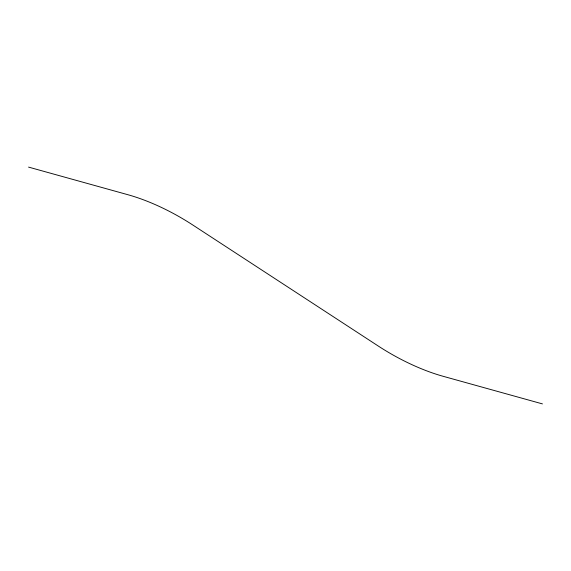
<?xml version="1.0" encoding="UTF-8"?>
<svg xmlns="http://www.w3.org/2000/svg" width="571" height="571" viewBox="0 0 571 571"><rect width="100%" height="100%" fill="white"/><g stroke="black" fill="none" stroke-linecap="round" stroke-linejoin="round"><path stroke-width="0.86" d="M28.55 167.103L127.847 194.704A99.568 37.136 29.9 0 1 192.655 224.917L378.345 346.083A99.568 37.136 29.9 0 0 443.153 376.296L542.45 403.897"/></g></svg>
